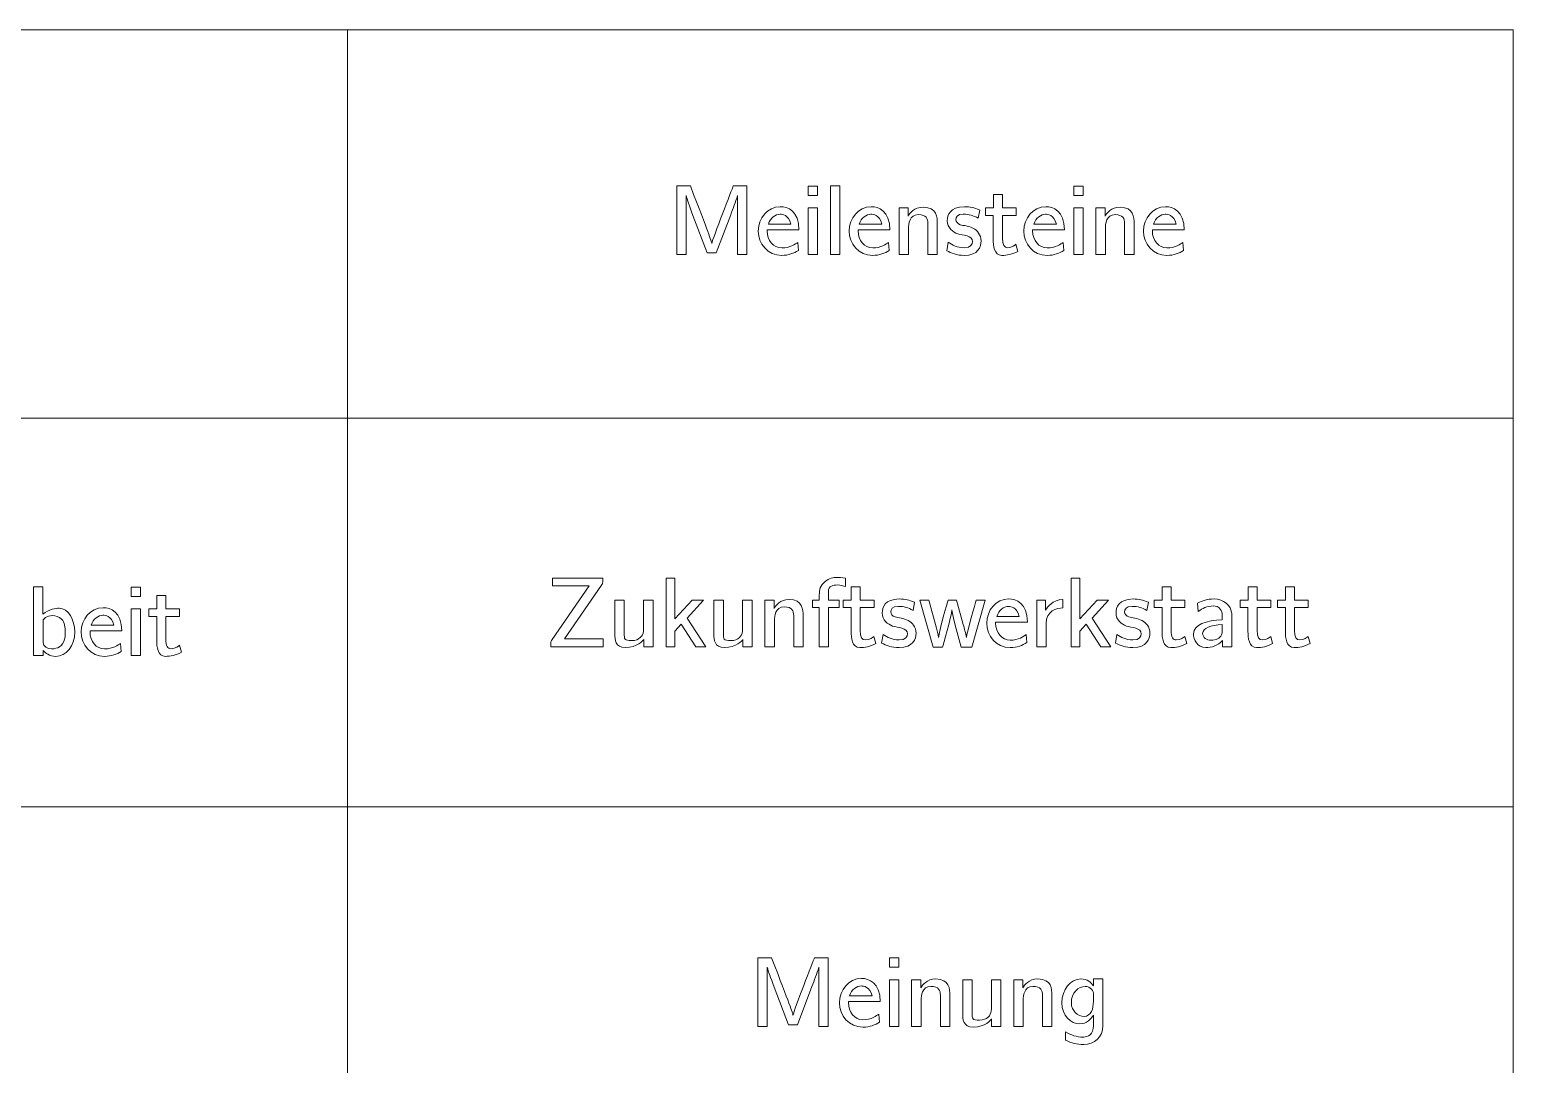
# Model space of a CAD drawing. Header units: inches. Extents: x 0 to 450, y -250 to 0.
# Drawn here: x 354.5 to 450, y -66.6 to 0 of the extents above; entities that cross this region are included whole.
import ezdxf

# ---------------------------------------------------------------- set-up
doc = ezdxf.new("R2010")
doc.units = ezdxf.units.IN
doc.header["$MEASUREMENT"] = 0
doc.layers.add('Ebene 1', color=7, linetype='Continuous')
doc.layers.add('Raster', color=7, linetype='Continuous')

msp = doc.modelspace()

# ---------------------------------------------------------------- linework, layer by layer
at = {"layer": 'Ebene 1', "color": 250, "lineweight": 18}
for points in [[(404.642, -10.063), (405.239, -10.063), (405.239, -10.66), (404.642, -10.66), (404.642, -10.063)], [(406.07, -10.056), (406.667, -10.056), (406.667, -14.471), (406.07, -14.471), (406.07, -10.056)], [(421.723, -10.063), (422.32, -10.063), (422.32, -10.66), (421.723, -10.66), (421.723, -10.063)], [(404.642, -11.473), (405.239, -11.473), (405.239, -14.471), (404.642, -14.471), (404.642, -11.473)], [(421.723, -11.473), (422.32, -11.473), (422.32, -14.471), (421.723, -14.471), (421.723, -11.473)], [(395.495, -35.293), (396.06, -35.293), (396.06, -37.903), (397.172, -36.709), (397.896, -36.709), (396.841, -37.852), (398.048, -39.707), (397.4, -39.707), (396.454, -38.253), (396.047, -38.691), (396.047, -39.707), (395.495, -39.707), (395.495, -35.293)], [(421.549, -35.293), (422.114, -35.293), (422.114, -37.903), (423.226, -36.709), (423.95, -36.709), (422.895, -37.852), (424.102, -39.707), (423.454, -39.707), (422.508, -38.253), (422.101, -38.691), (422.101, -39.707), (421.549, -39.707), (421.549, -35.293)], [(361.077, -35.861), (361.674, -35.861), (361.674, -36.459), (361.077, -36.459), (361.077, -35.861)], [(361.077, -37.272), (361.674, -37.272), (361.674, -40.27), (361.077, -40.27), (361.077, -37.272)], [(409.868, -59.715), (410.465, -59.715), (410.465, -60.312), (409.868, -60.312), (409.868, -59.715)], [(409.868, -61.125), (410.465, -61.125), (410.465, -64.123), (409.868, -64.123), (409.868, -61.125)]]:
    msp.add_lwpolyline(points, dxfattribs=at)
for points, knots in [([(396.177, -10.056), (396.177, -10.056), (397.054, -10.056), (397.054, -10.056), (398.229, -13.093), (398.4, -13.601), (398.432, -13.753), (398.489, -13.423), (399.753, -10.234), (399.81, -10.056), (399.81, -10.056), (400.687, -10.056), (400.687, -10.056), (400.687, -10.056), (400.687, -14.471), (400.687, -14.471), (400.687, -14.471), (400.09, -14.471), (400.09, -14.471), (400.09, -14.471), (400.09, -10.672), (400.09, -10.672), (399.963, -11.104), (399.798, -11.492), (399.652, -11.905), (399.652, -11.905), (398.711, -14.363), (398.711, -14.363), (398.711, -14.363), (398.14, -14.363), (398.14, -14.363), (398.14, -14.363), (397.219, -11.949), (397.219, -11.949), (396.984, -11.314), (396.838, -10.933), (396.774, -10.672), (396.774, -10.672), (396.774, -14.471), (396.774, -14.471), (396.774, -14.471), (396.177, -14.471), (396.177, -14.471), (396.177, -14.471), (396.177, -10.056), (396.177, -10.056)], [0, 0, 0, 0, 1, 1, 1, 2, 2, 2, 3, 3, 3, 4, 4, 4, 5, 5, 5, 6, 6, 6, 7, 7, 7, 8, 8, 8, 9, 9, 9, 10, 10, 10, 11, 11, 11, 12, 12, 12, 13, 13, 13, 14, 14, 14, 15, 15, 15, 15]), ([(402.934, -14.046), (402.394, -14.046), (401.994, -13.55), (401.994, -12.947), (401.994, -12.947), (401.994, -12.883), (401.994, -12.883), (401.994, -12.883), (404.039, -12.883), (404.039, -12.883), (404.039, -11.644), (403.315, -11.39), (402.832, -11.39), (402.013, -11.39), (401.422, -12.134), (401.422, -12.953), (401.422, -13.766), (402.026, -14.522), (402.934, -14.522), (403.366, -14.522), (403.715, -14.382), (404.001, -14.198), (404.001, -14.198), (403.957, -13.683), (403.957, -13.683), (403.817, -13.785), (403.461, -14.046), (402.934, -14.046)], [0, 0, 0, 0, 1, 1, 1, 2, 2, 2, 3, 3, 3, 4, 4, 4, 5, 5, 5, 6, 6, 6, 7, 7, 7, 8, 8, 8, 9, 9, 9, 9]), ([(408.782, -14.046), (408.242, -14.046), (407.842, -13.55), (407.842, -12.947), (407.842, -12.947), (407.842, -12.883), (407.842, -12.883), (407.842, -12.883), (409.887, -12.883), (409.887, -12.883), (409.887, -11.644), (409.163, -11.39), (408.68, -11.39), (407.861, -11.39), (407.27, -12.134), (407.27, -12.953), (407.27, -13.766), (407.874, -14.522), (408.782, -14.522), (409.214, -14.522), (409.563, -14.382), (409.849, -14.198), (409.849, -14.198), (409.805, -13.683), (409.805, -13.683), (409.665, -13.785), (409.309, -14.046), (408.782, -14.046)], [0, 0, 0, 0, 1, 1, 1, 2, 2, 2, 3, 3, 3, 4, 4, 4, 5, 5, 5, 6, 6, 6, 7, 7, 7, 8, 8, 8, 9, 9, 9, 9]), ([(410.483, -11.473), (410.483, -11.473), (411.068, -11.473), (411.068, -11.473), (411.068, -11.473), (411.068, -11.778), (411.068, -11.778), (411.068, -11.778), (411.074, -11.994), (411.074, -11.994), (411.17, -11.822), (411.455, -11.422), (412.033, -11.422), (412.923, -11.422), (412.942, -12.095), (412.942, -12.47), (412.942, -12.47), (412.942, -14.471), (412.942, -14.471), (412.942, -14.471), (412.332, -14.471), (412.332, -14.471), (412.332, -14.471), (412.332, -12.457), (412.332, -12.457), (412.332, -12.172), (412.237, -11.899), (411.716, -11.899), (411.144, -11.899), (411.093, -12.534), (411.093, -12.756), (411.093, -12.756), (411.093, -14.471), (411.093, -14.471), (411.093, -14.471), (410.483, -14.471), (410.483, -14.471), (410.483, -14.471), (410.483, -11.473), (410.483, -11.473)], [0, 0, 0, 0, 1, 1, 1, 2, 2, 2, 3, 3, 3, 4, 4, 4, 5, 5, 5, 6, 6, 6, 7, 7, 7, 8, 8, 8, 9, 9, 9, 10, 10, 10, 11, 11, 11, 12, 12, 12, 13, 13, 13, 13]), ([(413.639, -13.677), (413.913, -13.861), (414.211, -14.026), (414.668, -14.026), (415.107, -14.026), (415.208, -13.798), (415.208, -13.639), (415.208, -13.22), (414.58, -13.245), (414.256, -13.131), (413.951, -13.029), (413.582, -12.756), (413.582, -12.286), (413.582, -11.943), (413.754, -11.39), (414.681, -11.39), (415.062, -11.39), (415.297, -11.448), (415.666, -11.606), (415.666, -11.606), (415.57, -12.127), (415.57, -12.127), (415.247, -11.949), (414.999, -11.867), (414.611, -11.867), (414.217, -11.867), (414.135, -12.076), (414.135, -12.216), (414.135, -12.35), (414.237, -12.483), (414.414, -12.546), (414.624, -12.616), (414.961, -12.616), (415.259, -12.782), (415.501, -12.915), (415.761, -13.182), (415.761, -13.588), (415.761, -13.963), (415.57, -14.522), (414.675, -14.522), (414.205, -14.522), (413.83, -14.382), (413.544, -14.223), (413.544, -14.223), (413.639, -13.677), (413.639, -13.677)], [0, 0, 0, 0, 1, 1, 1, 2, 2, 2, 3, 3, 3, 4, 4, 4, 5, 5, 5, 6, 6, 6, 7, 7, 7, 8, 8, 8, 9, 9, 9, 10, 10, 10, 11, 11, 11, 12, 12, 12, 13, 13, 13, 14, 14, 14, 15, 15, 15, 15]), ([(416.033, -11.473), (416.033, -11.473), (416.554, -11.473), (416.554, -11.473), (416.554, -11.473), (416.554, -10.615), (416.554, -10.615), (416.554, -10.615), (417.126, -10.615), (417.126, -10.615), (417.126, -10.615), (417.126, -11.473), (417.126, -11.473), (417.126, -11.473), (418.015, -11.473), (418.015, -11.473), (418.015, -11.473), (418.015, -11.949), (418.015, -11.949), (418.015, -11.949), (417.126, -11.949), (417.126, -11.949), (417.126, -11.949), (417.126, -13.404), (417.126, -13.404), (417.126, -13.867), (417.259, -14.026), (417.456, -14.026), (417.761, -14.026), (417.952, -13.842), (418.002, -13.804), (418.002, -13.804), (418.129, -14.262), (418.129, -14.262), (417.767, -14.458), (417.412, -14.522), (417.1, -14.522), (416.592, -14.522), (416.542, -13.887), (416.542, -13.474), (416.542, -13.474), (416.542, -11.949), (416.542, -11.949), (416.542, -11.949), (416.033, -11.949), (416.033, -11.949), (416.033, -11.949), (416.033, -11.473), (416.033, -11.473)], [0, 0, 0, 0, 1, 1, 1, 2, 2, 2, 3, 3, 3, 4, 4, 4, 5, 5, 5, 6, 6, 6, 7, 7, 7, 8, 8, 8, 9, 9, 9, 10, 10, 10, 11, 11, 11, 12, 12, 12, 13, 13, 13, 14, 14, 14, 15, 15, 15, 16, 16, 16, 16]), ([(420.015, -14.046), (419.475, -14.046), (419.075, -13.55), (419.075, -12.947), (419.075, -12.947), (419.075, -12.883), (419.075, -12.883), (419.075, -12.883), (421.12, -12.883), (421.12, -12.883), (421.12, -11.644), (420.396, -11.39), (419.914, -11.39), (419.094, -11.39), (418.503, -12.134), (418.503, -12.953), (418.503, -13.766), (419.107, -14.522), (420.015, -14.522), (420.447, -14.522), (420.796, -14.382), (421.082, -14.198), (421.082, -14.198), (421.038, -13.683), (421.038, -13.683), (420.898, -13.785), (420.542, -14.046), (420.015, -14.046)], [0, 0, 0, 0, 1, 1, 1, 2, 2, 2, 3, 3, 3, 4, 4, 4, 5, 5, 5, 6, 6, 6, 7, 7, 7, 8, 8, 8, 9, 9, 9, 9]), ([(423.145, -11.473), (423.145, -11.473), (423.73, -11.473), (423.73, -11.473), (423.73, -11.473), (423.73, -11.778), (423.73, -11.778), (423.73, -11.778), (423.736, -11.994), (423.736, -11.994), (423.831, -11.822), (424.117, -11.422), (424.695, -11.422), (425.584, -11.422), (425.603, -12.095), (425.603, -12.47), (425.603, -12.47), (425.603, -14.471), (425.603, -14.471), (425.603, -14.471), (424.994, -14.471), (424.994, -14.471), (424.994, -14.471), (424.994, -12.457), (424.994, -12.457), (424.994, -12.172), (424.898, -11.899), (424.378, -11.899), (423.806, -11.899), (423.755, -12.534), (423.755, -12.756), (423.755, -12.756), (423.755, -14.471), (423.755, -14.471), (423.755, -14.471), (423.145, -14.471), (423.145, -14.471), (423.145, -14.471), (423.145, -11.473), (423.145, -11.473)], [0, 0, 0, 0, 1, 1, 1, 2, 2, 2, 3, 3, 3, 4, 4, 4, 5, 5, 5, 6, 6, 6, 7, 7, 7, 8, 8, 8, 9, 9, 9, 10, 10, 10, 11, 11, 11, 12, 12, 12, 13, 13, 13, 13]), ([(427.718, -14.046), (427.178, -14.046), (426.778, -13.55), (426.778, -12.947), (426.778, -12.947), (426.778, -12.883), (426.778, -12.883), (426.778, -12.883), (428.823, -12.883), (428.823, -12.883), (428.823, -11.644), (428.099, -11.39), (427.616, -11.39), (426.797, -11.39), (426.206, -12.134), (426.206, -12.953), (426.206, -13.766), (426.809, -14.522), (427.718, -14.522), (428.15, -14.522), (428.499, -14.382), (428.785, -14.198), (428.785, -14.198), (428.74, -13.683), (428.74, -13.683), (428.601, -13.785), (428.245, -14.046), (427.718, -14.046)], [0, 0, 0, 0, 1, 1, 1, 2, 2, 2, 3, 3, 3, 4, 4, 4, 5, 5, 5, 6, 6, 6, 7, 7, 7, 8, 8, 8, 9, 9, 9, 9]), ([(402.826, -11.873), (402.966, -11.873), (403.366, -11.905), (403.518, -12.508), (403.518, -12.508), (402.07, -12.508), (402.07, -12.508), (402.203, -12.102), (402.521, -11.873), (402.826, -11.873)], [0, 0, 0, 0, 1, 1, 1, 2, 2, 2, 3, 3, 3, 3]), ([(408.674, -11.873), (408.814, -11.873), (409.214, -11.905), (409.366, -12.508), (409.366, -12.508), (407.918, -12.508), (407.918, -12.508), (408.052, -12.102), (408.369, -11.873), (408.674, -11.873)], [0, 0, 0, 0, 1, 1, 1, 2, 2, 2, 3, 3, 3, 3]), ([(419.907, -11.873), (420.047, -11.873), (420.447, -11.905), (420.599, -12.508), (420.599, -12.508), (419.151, -12.508), (419.151, -12.508), (419.285, -12.102), (419.602, -11.873), (419.907, -11.873)], [0, 0, 0, 0, 1, 1, 1, 2, 2, 2, 3, 3, 3, 3]), ([(427.61, -11.873), (427.749, -11.873), (428.15, -11.905), (428.302, -12.508), (428.302, -12.508), (426.854, -12.508), (426.854, -12.508), (426.987, -12.102), (427.305, -11.873), (427.61, -11.873)], [0, 0, 0, 0, 1, 1, 1, 2, 2, 2, 3, 3, 3, 3]), ([(388.078, -39.453), (388.078, -39.352), (388.109, -39.32), (388.16, -39.244), (388.16, -39.244), (390.536, -35.788), (390.536, -35.788), (390.536, -35.788), (388.173, -35.788), (388.173, -35.788), (388.173, -35.788), (388.173, -35.293), (388.173, -35.293), (388.173, -35.293), (391.412, -35.293), (391.412, -35.293), (391.412, -35.293), (391.412, -35.528), (391.412, -35.528), (391.412, -35.648), (391.381, -35.668), (391.33, -35.744), (391.33, -35.744), (388.954, -39.199), (388.954, -39.199), (388.954, -39.199), (391.451, -39.199), (391.451, -39.199), (391.451, -39.199), (391.451, -39.707), (391.451, -39.707), (391.451, -39.707), (388.078, -39.707), (388.078, -39.707), (388.078, -39.707), (388.078, -39.453), (388.078, -39.453)], [0, 0, 0, 0, 1, 1, 1, 2, 2, 2, 3, 3, 3, 4, 4, 4, 5, 5, 5, 6, 6, 6, 7, 7, 7, 8, 8, 8, 9, 9, 9, 10, 10, 10, 11, 11, 11, 12, 12, 12, 12]), ([(404.906, -36.709), (404.906, -36.709), (405.35, -36.709), (405.35, -36.709), (405.35, -36.709), (405.35, -36.372), (405.35, -36.372), (405.35, -36.036), (405.395, -35.769), (405.725, -35.502), (405.96, -35.305), (406.252, -35.242), (406.506, -35.242), (406.614, -35.242), (406.773, -35.248), (407.033, -35.293), (407.033, -35.293), (407.033, -35.833), (407.033, -35.833), (406.906, -35.788), (406.741, -35.725), (406.493, -35.725), (406.271, -35.725), (405.934, -35.801), (405.934, -36.125), (405.934, -36.125), (405.934, -36.709), (405.934, -36.709), (405.934, -36.709), (406.633, -36.709), (406.633, -36.709), (406.633, -36.709), (406.633, -37.185), (406.633, -37.185), (406.633, -37.185), (405.947, -37.185), (405.947, -37.185), (405.947, -37.185), (405.947, -39.707), (405.947, -39.707), (405.947, -39.707), (405.35, -39.707), (405.35, -39.707), (405.35, -39.707), (405.35, -37.185), (405.35, -37.185), (405.35, -37.185), (404.906, -37.185), (404.906, -37.185), (404.906, -37.185), (404.906, -36.709), (404.906, -36.709)], [0, 0, 0, 0, 1, 1, 1, 2, 2, 2, 3, 3, 3, 4, 4, 4, 5, 5, 5, 6, 6, 6, 7, 7, 7, 8, 8, 8, 9, 9, 9, 10, 10, 10, 11, 11, 11, 12, 12, 12, 13, 13, 13, 14, 14, 14, 15, 15, 15, 16, 16, 16, 17, 17, 17, 17]), ([(356.449, -37.221), (356.22, -37.221), (355.794, -37.272), (355.4, -37.614), (355.4, -37.614), (355.4, -35.855), (355.4, -35.855), (355.4, -35.855), (354.803, -35.855), (354.803, -35.855), (354.803, -35.855), (354.803, -40.27), (354.803, -40.27), (354.803, -40.27), (355.413, -40.27), (355.413, -40.27), (355.413, -40.27), (355.413, -39.939), (355.413, -39.939), (355.566, -40.092), (355.813, -40.32), (356.233, -40.32), (356.887, -40.32), (357.446, -39.666), (357.446, -38.751), (357.446, -37.964), (357.046, -37.221), (356.449, -37.221)], [0, 0, 0, 0, 1, 1, 1, 2, 2, 2, 3, 3, 3, 4, 4, 4, 5, 5, 5, 6, 6, 6, 7, 7, 7, 8, 8, 8, 9, 9, 9, 9]), ([(406.887, -36.709), (406.887, -36.709), (407.407, -36.709), (407.407, -36.709), (407.407, -36.709), (407.407, -35.852), (407.407, -35.852), (407.407, -35.852), (407.979, -35.852), (407.979, -35.852), (407.979, -35.852), (407.979, -36.709), (407.979, -36.709), (407.979, -36.709), (408.868, -36.709), (408.868, -36.709), (408.868, -36.709), (408.868, -37.185), (408.868, -37.185), (408.868, -37.185), (407.979, -37.185), (407.979, -37.185), (407.979, -37.185), (407.979, -38.64), (407.979, -38.64), (407.979, -39.104), (408.113, -39.263), (408.309, -39.263), (408.614, -39.263), (408.805, -39.079), (408.856, -39.04), (408.856, -39.04), (408.983, -39.498), (408.983, -39.498), (408.621, -39.695), (408.265, -39.758), (407.954, -39.758), (407.446, -39.758), (407.395, -39.123), (407.395, -38.71), (407.395, -38.71), (407.395, -37.185), (407.395, -37.185), (407.395, -37.185), (406.887, -37.185), (406.887, -37.185), (406.887, -37.185), (406.887, -36.709), (406.887, -36.709)], [0, 0, 0, 0, 1, 1, 1, 2, 2, 2, 3, 3, 3, 4, 4, 4, 5, 5, 5, 6, 6, 6, 7, 7, 7, 8, 8, 8, 9, 9, 9, 10, 10, 10, 11, 11, 11, 12, 12, 12, 13, 13, 13, 14, 14, 14, 15, 15, 15, 16, 16, 16, 16]), ([(426.889, -36.709), (426.889, -36.709), (427.41, -36.709), (427.41, -36.709), (427.41, -36.709), (427.41, -35.852), (427.41, -35.852), (427.41, -35.852), (427.981, -35.852), (427.981, -35.852), (427.981, -35.852), (427.981, -36.709), (427.981, -36.709), (427.981, -36.709), (428.871, -36.709), (428.871, -36.709), (428.871, -36.709), (428.871, -37.185), (428.871, -37.185), (428.871, -37.185), (427.981, -37.185), (427.981, -37.185), (427.981, -37.185), (427.981, -38.64), (427.981, -38.64), (427.981, -39.104), (428.115, -39.263), (428.312, -39.263), (428.617, -39.263), (428.807, -39.079), (428.858, -39.04), (428.858, -39.04), (428.985, -39.498), (428.985, -39.498), (428.623, -39.695), (428.267, -39.758), (427.956, -39.758), (427.448, -39.758), (427.397, -39.123), (427.397, -38.71), (427.397, -38.71), (427.397, -37.185), (427.397, -37.185), (427.397, -37.185), (426.889, -37.185), (426.889, -37.185), (426.889, -37.185), (426.889, -36.709), (426.889, -36.709)], [0, 0, 0, 0, 1, 1, 1, 2, 2, 2, 3, 3, 3, 4, 4, 4, 5, 5, 5, 6, 6, 6, 7, 7, 7, 8, 8, 8, 9, 9, 9, 10, 10, 10, 11, 11, 11, 12, 12, 12, 13, 13, 13, 14, 14, 14, 15, 15, 15, 16, 16, 16, 16]), ([(432.42, -36.709), (432.42, -36.709), (432.94, -36.709), (432.94, -36.709), (432.94, -36.709), (432.94, -35.852), (432.94, -35.852), (432.94, -35.852), (433.512, -35.852), (433.512, -35.852), (433.512, -35.852), (433.512, -36.709), (433.512, -36.709), (433.512, -36.709), (434.401, -36.709), (434.401, -36.709), (434.401, -36.709), (434.401, -37.185), (434.401, -37.185), (434.401, -37.185), (433.512, -37.185), (433.512, -37.185), (433.512, -37.185), (433.512, -38.64), (433.512, -38.64), (433.512, -39.104), (433.646, -39.263), (433.842, -39.263), (434.147, -39.263), (434.338, -39.079), (434.389, -39.04), (434.389, -39.04), (434.516, -39.498), (434.516, -39.498), (434.154, -39.695), (433.798, -39.758), (433.487, -39.758), (432.979, -39.758), (432.928, -39.123), (432.928, -38.71), (432.928, -38.71), (432.928, -37.185), (432.928, -37.185), (432.928, -37.185), (432.42, -37.185), (432.42, -37.185), (432.42, -37.185), (432.42, -36.709), (432.42, -36.709)], [0, 0, 0, 0, 1, 1, 1, 2, 2, 2, 3, 3, 3, 4, 4, 4, 5, 5, 5, 6, 6, 6, 7, 7, 7, 8, 8, 8, 9, 9, 9, 10, 10, 10, 11, 11, 11, 12, 12, 12, 13, 13, 13, 14, 14, 14, 15, 15, 15, 16, 16, 16, 16]), ([(434.826, -36.709), (434.826, -36.709), (435.347, -36.709), (435.347, -36.709), (435.347, -36.709), (435.347, -35.852), (435.347, -35.852), (435.347, -35.852), (435.919, -35.852), (435.919, -35.852), (435.919, -35.852), (435.919, -36.709), (435.919, -36.709), (435.919, -36.709), (436.808, -36.709), (436.808, -36.709), (436.808, -36.709), (436.808, -37.185), (436.808, -37.185), (436.808, -37.185), (435.919, -37.185), (435.919, -37.185), (435.919, -37.185), (435.919, -38.64), (435.919, -38.64), (435.919, -39.104), (436.052, -39.263), (436.249, -39.263), (436.554, -39.263), (436.744, -39.079), (436.795, -39.04), (436.795, -39.04), (436.922, -39.498), (436.922, -39.498), (436.56, -39.695), (436.205, -39.758), (435.893, -39.758), (435.385, -39.758), (435.334, -39.123), (435.334, -38.71), (435.334, -38.71), (435.334, -37.185), (435.334, -37.185), (435.334, -37.185), (434.826, -37.185), (434.826, -37.185), (434.826, -37.185), (434.826, -36.709), (434.826, -36.709)], [0, 0, 0, 0, 1, 1, 1, 2, 2, 2, 3, 3, 3, 4, 4, 4, 5, 5, 5, 6, 6, 6, 7, 7, 7, 8, 8, 8, 9, 9, 9, 10, 10, 10, 11, 11, 11, 12, 12, 12, 13, 13, 13, 14, 14, 14, 15, 15, 15, 16, 16, 16, 16]), ([(359.369, -39.844), (358.829, -39.844), (358.429, -39.349), (358.429, -38.745), (358.429, -38.745), (358.429, -38.682), (358.429, -38.682), (358.429, -38.682), (360.475, -38.682), (360.475, -38.682), (360.475, -37.443), (359.75, -37.189), (359.268, -37.189), (358.448, -37.189), (357.857, -37.932), (357.857, -38.751), (357.857, -39.564), (358.461, -40.32), (359.369, -40.32), (359.801, -40.32), (360.151, -40.181), (360.436, -39.996), (360.436, -39.996), (360.392, -39.482), (360.392, -39.482), (360.252, -39.584), (359.896, -39.844), (359.369, -39.844)], [0, 0, 0, 0, 1, 1, 1, 2, 2, 2, 3, 3, 3, 4, 4, 4, 5, 5, 5, 6, 6, 6, 7, 7, 7, 8, 8, 8, 9, 9, 9, 9]), ([(362.214, -37.272), (362.214, -37.272), (362.735, -37.272), (362.735, -37.272), (362.735, -37.272), (362.735, -36.414), (362.735, -36.414), (362.735, -36.414), (363.306, -36.414), (363.306, -36.414), (363.306, -36.414), (363.306, -37.272), (363.306, -37.272), (363.306, -37.272), (364.196, -37.272), (364.196, -37.272), (364.196, -37.272), (364.196, -37.748), (364.196, -37.748), (364.196, -37.748), (363.306, -37.748), (363.306, -37.748), (363.306, -37.748), (363.306, -39.202), (363.306, -39.202), (363.306, -39.666), (363.44, -39.825), (363.637, -39.825), (363.942, -39.825), (364.132, -39.641), (364.183, -39.603), (364.183, -39.603), (364.31, -40.06), (364.31, -40.06), (363.948, -40.257), (363.592, -40.32), (363.281, -40.32), (362.773, -40.32), (362.722, -39.685), (362.722, -39.272), (362.722, -39.272), (362.722, -37.748), (362.722, -37.748), (362.722, -37.748), (362.214, -37.748), (362.214, -37.748), (362.214, -37.748), (362.214, -37.272), (362.214, -37.272)], [0, 0, 0, 0, 1, 1, 1, 2, 2, 2, 3, 3, 3, 4, 4, 4, 5, 5, 5, 6, 6, 6, 7, 7, 7, 8, 8, 8, 9, 9, 9, 10, 10, 10, 11, 11, 11, 12, 12, 12, 13, 13, 13, 14, 14, 14, 15, 15, 15, 16, 16, 16, 16]), ([(392.193, -36.709), (392.193, -36.709), (392.802, -36.709), (392.802, -36.709), (392.802, -36.709), (392.802, -38.831), (392.802, -38.831), (392.809, -39.218), (392.783, -39.307), (393.285, -39.307), (393.768, -39.307), (394.003, -38.996), (394.035, -38.716), (394.041, -38.653), (394.041, -38.583), (394.041, -38.519), (394.041, -38.519), (394.041, -36.709), (394.041, -36.709), (394.041, -36.709), (394.651, -36.709), (394.651, -36.709), (394.651, -36.709), (394.651, -39.707), (394.651, -39.707), (394.651, -39.707), (394.054, -39.707), (394.054, -39.707), (394.054, -39.707), (394.054, -39.231), (394.054, -39.231), (394.016, -39.282), (393.641, -39.758), (392.866, -39.758), (392.218, -39.758), (392.193, -39.244), (392.193, -38.875), (392.193, -38.875), (392.193, -36.709), (392.193, -36.709)], [0, 0, 0, 0, 1, 1, 1, 2, 2, 2, 3, 3, 3, 4, 4, 4, 5, 5, 5, 6, 6, 6, 7, 7, 7, 8, 8, 8, 9, 9, 9, 10, 10, 10, 11, 11, 11, 12, 12, 12, 13, 13, 13, 13]), ([(398.568, -36.709), (398.568, -36.709), (399.178, -36.709), (399.178, -36.709), (399.178, -36.709), (399.178, -38.831), (399.178, -38.831), (399.184, -39.218), (399.159, -39.307), (399.661, -39.307), (400.143, -39.307), (400.378, -38.996), (400.41, -38.716), (400.417, -38.653), (400.417, -38.583), (400.417, -38.519), (400.417, -38.519), (400.417, -36.709), (400.417, -36.709), (400.417, -36.709), (401.026, -36.709), (401.026, -36.709), (401.026, -36.709), (401.026, -39.707), (401.026, -39.707), (401.026, -39.707), (400.429, -39.707), (400.429, -39.707), (400.429, -39.707), (400.429, -39.231), (400.429, -39.231), (400.391, -39.282), (400.016, -39.758), (399.241, -39.758), (398.593, -39.758), (398.568, -39.244), (398.568, -38.875), (398.568, -38.875), (398.568, -36.709), (398.568, -36.709)], [0, 0, 0, 0, 1, 1, 1, 2, 2, 2, 3, 3, 3, 4, 4, 4, 5, 5, 5, 6, 6, 6, 7, 7, 7, 8, 8, 8, 9, 9, 9, 10, 10, 10, 11, 11, 11, 12, 12, 12, 13, 13, 13, 13]), ([(401.851, -36.709), (401.851, -36.709), (402.435, -36.709), (402.435, -36.709), (402.435, -36.709), (402.435, -37.014), (402.435, -37.014), (402.435, -37.014), (402.442, -37.23), (402.442, -37.23), (402.537, -37.059), (402.823, -36.658), (403.401, -36.658), (404.29, -36.658), (404.309, -37.332), (404.309, -37.706), (404.309, -37.706), (404.309, -39.707), (404.309, -39.707), (404.309, -39.707), (403.7, -39.707), (403.7, -39.707), (403.7, -39.707), (403.7, -37.694), (403.7, -37.694), (403.7, -37.408), (403.604, -37.135), (403.083, -37.135), (402.512, -37.135), (402.461, -37.77), (402.461, -37.992), (402.461, -37.992), (402.461, -39.707), (402.461, -39.707), (402.461, -39.707), (401.851, -39.707), (401.851, -39.707), (401.851, -39.707), (401.851, -36.709), (401.851, -36.709)], [0, 0, 0, 0, 1, 1, 1, 2, 2, 2, 3, 3, 3, 4, 4, 4, 5, 5, 5, 6, 6, 6, 7, 7, 7, 8, 8, 8, 9, 9, 9, 10, 10, 10, 11, 11, 11, 12, 12, 12, 13, 13, 13, 13]), ([(409.452, -38.913), (409.725, -39.097), (410.024, -39.263), (410.481, -39.263), (410.919, -39.263), (411.021, -39.034), (411.021, -38.875), (411.021, -38.456), (410.392, -38.482), (410.068, -38.367), (409.763, -38.266), (409.395, -37.992), (409.395, -37.522), (409.395, -37.179), (409.566, -36.627), (410.494, -36.627), (410.875, -36.627), (411.11, -36.684), (411.478, -36.843), (411.478, -36.843), (411.383, -37.364), (411.383, -37.364), (411.059, -37.185), (410.811, -37.103), (410.424, -37.103), (410.03, -37.103), (409.947, -37.313), (409.947, -37.452), (409.947, -37.586), (410.049, -37.719), (410.227, -37.782), (410.436, -37.852), (410.773, -37.852), (411.072, -38.018), (411.313, -38.151), (411.574, -38.418), (411.574, -38.824), (411.574, -39.199), (411.383, -39.758), (410.487, -39.758), (410.017, -39.758), (409.643, -39.618), (409.357, -39.46), (409.357, -39.46), (409.452, -38.913), (409.452, -38.913)], [0, 0, 0, 0, 1, 1, 1, 2, 2, 2, 3, 3, 3, 4, 4, 4, 5, 5, 5, 6, 6, 6, 7, 7, 7, 8, 8, 8, 9, 9, 9, 10, 10, 10, 11, 11, 11, 12, 12, 12, 13, 13, 13, 14, 14, 14, 15, 15, 15, 15]), ([(412.405, -36.709), (412.405, -36.709), (412.894, -38.507), (412.894, -38.507), (412.894, -38.507), (412.995, -38.932), (412.995, -38.932), (412.995, -38.932), (413.021, -39.097), (413.021, -39.097), (413.046, -38.729), (413.605, -36.798), (413.631, -36.709), (413.631, -36.709), (414.177, -36.709), (414.177, -36.709), (414.177, -36.709), (414.615, -38.278), (414.615, -38.278), (414.685, -38.551), (414.761, -38.818), (414.812, -39.097), (414.85, -38.761), (415.397, -36.893), (415.441, -36.709), (415.441, -36.709), (416.019, -36.709), (416.019, -36.709), (416.019, -36.709), (415.161, -39.726), (415.161, -39.726), (415.161, -39.726), (414.482, -39.726), (414.482, -39.726), (414.482, -39.726), (414.088, -38.303), (414.088, -38.303), (414.088, -38.303), (413.98, -37.859), (413.98, -37.859), (413.98, -37.859), (413.897, -37.465), (413.897, -37.465), (413.897, -37.465), (413.878, -37.319), (413.878, -37.319), (413.853, -37.808), (413.313, -39.599), (413.281, -39.726), (413.281, -39.726), (412.671, -39.726), (412.671, -39.726), (412.671, -39.726), (411.814, -36.709), (411.814, -36.709), (411.814, -36.709), (412.405, -36.709), (412.405, -36.709)], [0, 0, 0, 0, 1, 1, 1, 2, 2, 2, 3, 3, 3, 4, 4, 4, 5, 5, 5, 6, 6, 6, 7, 7, 7, 8, 8, 8, 9, 9, 9, 10, 10, 10, 11, 11, 11, 12, 12, 12, 13, 13, 13, 14, 14, 14, 15, 15, 15, 16, 16, 16, 17, 17, 17, 18, 18, 18, 19, 19, 19, 19]), ([(417.631, -39.282), (417.091, -39.282), (416.691, -38.786), (416.691, -38.183), (416.691, -38.183), (416.691, -38.119), (416.691, -38.119), (416.691, -38.119), (418.736, -38.119), (418.736, -38.119), (418.736, -36.881), (418.012, -36.627), (417.529, -36.627), (416.71, -36.627), (416.119, -37.37), (416.119, -38.189), (416.119, -39.002), (416.723, -39.758), (417.631, -39.758), (418.063, -39.758), (418.412, -39.618), (418.698, -39.434), (418.698, -39.434), (418.654, -38.92), (418.654, -38.92), (418.514, -39.021), (418.158, -39.282), (417.631, -39.282)], [0, 0, 0, 0, 1, 1, 1, 2, 2, 2, 3, 3, 3, 4, 4, 4, 5, 5, 5, 6, 6, 6, 7, 7, 7, 8, 8, 8, 9, 9, 9, 9]), ([(417.523, -37.109), (417.663, -37.109), (418.063, -37.141), (418.215, -37.745), (418.215, -37.745), (416.767, -37.745), (416.767, -37.745), (416.9, -37.338), (417.218, -37.109), (417.523, -37.109)], [0, 0, 0, 0, 1, 1, 1, 2, 2, 2, 3, 3, 3, 3]), ([(419.339, -36.709), (419.339, -36.709), (419.91, -36.709), (419.91, -36.709), (419.91, -36.709), (419.91, -37.357), (419.91, -37.357), (420.025, -37.148), (420.349, -36.671), (421.022, -36.658), (421.022, -36.658), (421.022, -37.198), (421.022, -37.198), (420.634, -37.205), (419.936, -37.395), (419.936, -38.202), (419.936, -38.202), (419.936, -39.707), (419.936, -39.707), (419.936, -39.707), (419.339, -39.707), (419.339, -39.707), (419.339, -39.707), (419.339, -36.709), (419.339, -36.709)], [0, 0, 0, 0, 1, 1, 1, 2, 2, 2, 3, 3, 3, 4, 4, 4, 5, 5, 5, 6, 6, 6, 7, 7, 7, 8, 8, 8, 8]), ([(424.495, -38.913), (424.768, -39.097), (425.067, -39.263), (425.524, -39.263), (425.962, -39.263), (426.064, -39.034), (426.064, -38.875), (426.064, -38.456), (425.435, -38.482), (425.111, -38.367), (424.806, -38.266), (424.438, -37.992), (424.438, -37.522), (424.438, -37.179), (424.609, -36.627), (425.537, -36.627), (425.918, -36.627), (426.153, -36.684), (426.521, -36.843), (426.521, -36.843), (426.426, -37.364), (426.426, -37.364), (426.102, -37.185), (425.854, -37.103), (425.467, -37.103), (425.073, -37.103), (424.99, -37.313), (424.99, -37.452), (424.99, -37.586), (425.092, -37.719), (425.27, -37.782), (425.479, -37.852), (425.816, -37.852), (426.115, -38.018), (426.356, -38.151), (426.617, -38.418), (426.617, -38.824), (426.617, -39.199), (426.426, -39.758), (425.53, -39.758), (425.06, -39.758), (424.686, -39.618), (424.4, -39.46), (424.4, -39.46), (424.495, -38.913), (424.495, -38.913)], [0, 0, 0, 0, 1, 1, 1, 2, 2, 2, 3, 3, 3, 4, 4, 4, 5, 5, 5, 6, 6, 6, 7, 7, 7, 8, 8, 8, 9, 9, 9, 10, 10, 10, 11, 11, 11, 12, 12, 12, 13, 13, 13, 14, 14, 14, 15, 15, 15, 15]), ([(431.881, -37.579), (431.842, -37.046), (431.36, -36.627), (430.744, -36.627), (430.305, -36.627), (430, -36.728), (429.683, -36.9), (429.683, -36.9), (429.727, -37.433), (429.727, -37.433), (430, -37.23), (430.267, -37.078), (430.731, -37.078), (430.82, -37.078), (431.061, -37.084), (431.207, -37.37), (431.271, -37.503), (431.271, -37.599), (431.271, -37.751), (431.271, -37.751), (431.271, -37.973), (431.271, -37.973), (430.267, -38.005), (429.422, -38.266), (429.422, -38.863), (429.422, -39.237), (429.67, -39.758), (430.21, -39.758), (430.591, -39.758), (431.029, -39.618), (431.284, -39.301), (431.284, -39.301), (431.29, -39.479), (431.29, -39.479), (431.29, -39.479), (431.29, -39.707), (431.29, -39.707), (431.29, -39.707), (431.887, -39.707), (431.887, -39.707), (431.887, -39.707), (431.887, -37.789), (431.887, -37.789), (431.887, -37.789), (431.881, -37.579), (431.881, -37.579)], [0, 0, 0, 0, 1, 1, 1, 2, 2, 2, 3, 3, 3, 4, 4, 4, 5, 5, 5, 6, 6, 6, 7, 7, 7, 8, 8, 8, 9, 9, 9, 10, 10, 10, 11, 11, 11, 12, 12, 12, 13, 13, 13, 14, 14, 14, 15, 15, 15, 15]), ([(356.741, -39.368), (356.563, -39.78), (356.137, -39.844), (355.94, -39.844), (355.693, -39.844), (355.413, -39.679), (355.413, -39.444), (355.413, -39.444), (355.413, -37.964), (355.413, -37.964), (355.439, -37.951), (355.616, -37.697), (356.01, -37.697), (356.22, -37.697), (356.442, -37.76), (356.601, -37.926), (356.811, -38.148), (356.836, -38.459), (356.836, -38.751), (356.836, -38.961), (356.823, -39.171), (356.741, -39.368)], [0, 0, 0, 0, 1, 1, 1, 2, 2, 2, 3, 3, 3, 4, 4, 4, 5, 5, 5, 6, 6, 6, 7, 7, 7, 7]), ([(359.261, -37.672), (359.401, -37.672), (359.801, -37.703), (359.954, -38.307), (359.954, -38.307), (358.506, -38.307), (358.506, -38.307), (358.639, -37.9), (358.956, -37.672), (359.261, -37.672)], [0, 0, 0, 0, 1, 1, 1, 2, 2, 2, 3, 3, 3, 3]), ([(431.271, -38.672), (431.271, -38.761), (431.271, -38.85), (431.233, -38.932), (431.131, -39.155), (430.845, -39.282), (430.572, -39.282), (430.267, -39.282), (430.013, -39.104), (430.013, -38.85), (430.013, -38.5), (430.515, -38.303), (431.271, -38.272), (431.271, -38.272), (431.271, -38.672), (431.271, -38.672)], [0, 0, 0, 0, 1, 1, 1, 2, 2, 2, 3, 3, 3, 4, 4, 4, 5, 5, 5, 5]), ([(401.403, -59.708), (401.403, -59.708), (402.28, -59.708), (402.28, -59.708), (403.455, -62.745), (403.626, -63.253), (403.658, -63.405), (403.715, -63.075), (404.979, -59.886), (405.036, -59.708), (405.036, -59.708), (405.913, -59.708), (405.913, -59.708), (405.913, -59.708), (405.913, -64.123), (405.913, -64.123), (405.913, -64.123), (405.316, -64.123), (405.316, -64.123), (405.316, -64.123), (405.316, -60.324), (405.316, -60.324), (405.189, -60.756), (405.024, -61.144), (404.877, -61.557), (404.877, -61.557), (403.937, -64.015), (403.937, -64.015), (403.937, -64.015), (403.366, -64.015), (403.366, -64.015), (403.366, -64.015), (402.445, -61.601), (402.445, -61.601), (402.21, -60.966), (402.064, -60.585), (402, -60.324), (402, -60.324), (402, -64.123), (402, -64.123), (402, -64.123), (401.403, -64.123), (401.403, -64.123), (401.403, -64.123), (401.403, -59.708), (401.403, -59.708)], [0, 0, 0, 0, 1, 1, 1, 2, 2, 2, 3, 3, 3, 4, 4, 4, 5, 5, 5, 6, 6, 6, 7, 7, 7, 8, 8, 8, 9, 9, 9, 10, 10, 10, 11, 11, 11, 12, 12, 12, 13, 13, 13, 14, 14, 14, 15, 15, 15, 15]), ([(408.16, -63.698), (407.62, -63.698), (407.22, -63.202), (407.22, -62.599), (407.22, -62.599), (407.22, -62.535), (407.22, -62.535), (407.22, -62.535), (409.265, -62.535), (409.265, -62.535), (409.265, -61.296), (408.541, -61.042), (408.058, -61.042), (407.239, -61.042), (406.648, -61.785), (406.648, -62.605), (406.648, -63.418), (407.251, -64.174), (408.16, -64.174), (408.592, -64.174), (408.941, -64.034), (409.227, -63.85), (409.227, -63.85), (409.182, -63.335), (409.182, -63.335), (409.043, -63.437), (408.687, -63.698), (408.16, -63.698)], [0, 0, 0, 0, 1, 1, 1, 2, 2, 2, 3, 3, 3, 4, 4, 4, 5, 5, 5, 6, 6, 6, 7, 7, 7, 8, 8, 8, 9, 9, 9, 9]), ([(411.29, -61.125), (411.29, -61.125), (411.874, -61.125), (411.874, -61.125), (411.874, -61.125), (411.874, -61.43), (411.874, -61.43), (411.874, -61.43), (411.88, -61.646), (411.88, -61.646), (411.976, -61.474), (412.262, -61.074), (412.84, -61.074), (413.729, -61.074), (413.748, -61.747), (413.748, -62.122), (413.748, -62.122), (413.748, -64.123), (413.748, -64.123), (413.748, -64.123), (413.138, -64.123), (413.138, -64.123), (413.138, -64.123), (413.138, -62.109), (413.138, -62.109), (413.138, -61.824), (413.043, -61.551), (412.522, -61.551), (411.95, -61.551), (411.9, -62.186), (411.9, -62.408), (411.9, -62.408), (411.9, -64.123), (411.9, -64.123), (411.9, -64.123), (411.29, -64.123), (411.29, -64.123), (411.29, -64.123), (411.29, -61.125), (411.29, -61.125)], [0, 0, 0, 0, 1, 1, 1, 2, 2, 2, 3, 3, 3, 4, 4, 4, 5, 5, 5, 6, 6, 6, 7, 7, 7, 8, 8, 8, 9, 9, 9, 10, 10, 10, 11, 11, 11, 12, 12, 12, 13, 13, 13, 13]), ([(417.856, -61.125), (417.856, -61.125), (418.44, -61.125), (418.44, -61.125), (418.44, -61.125), (418.44, -61.43), (418.44, -61.43), (418.44, -61.43), (418.446, -61.646), (418.446, -61.646), (418.542, -61.474), (418.828, -61.074), (419.406, -61.074), (420.295, -61.074), (420.314, -61.747), (420.314, -62.122), (420.314, -62.122), (420.314, -64.123), (420.314, -64.123), (420.314, -64.123), (419.704, -64.123), (419.704, -64.123), (419.704, -64.123), (419.704, -62.109), (419.704, -62.109), (419.704, -61.824), (419.609, -61.551), (419.088, -61.551), (418.516, -61.551), (418.466, -62.186), (418.466, -62.408), (418.466, -62.408), (418.466, -64.123), (418.466, -64.123), (418.466, -64.123), (417.856, -64.123), (417.856, -64.123), (417.856, -64.123), (417.856, -61.125), (417.856, -61.125)], [0, 0, 0, 0, 1, 1, 1, 2, 2, 2, 3, 3, 3, 4, 4, 4, 5, 5, 5, 6, 6, 6, 7, 7, 7, 8, 8, 8, 9, 9, 9, 10, 10, 10, 11, 11, 11, 12, 12, 12, 13, 13, 13, 13]), ([(423, -61.074), (423, -61.074), (423, -61.519), (423, -61.519), (422.841, -61.316), (422.581, -61.074), (422.174, -61.074), (421.526, -61.074), (420.955, -61.747), (420.955, -62.611), (420.955, -63.443), (421.539, -63.964), (422.104, -63.964), (422.562, -63.964), (422.841, -63.653), (422.981, -63.399), (422.981, -63.399), (422.987, -63.615), (422.987, -63.615), (422.987, -63.615), (422.987, -64.06), (422.987, -64.06), (422.987, -64.669), (422.606, -64.815), (422.358, -64.815), (421.869, -64.815), (421.571, -64.688), (421.196, -64.485), (421.196, -64.485), (421.196, -65.006), (421.196, -65.006), (421.577, -65.196), (421.888, -65.292), (422.371, -65.292), (423.032, -65.292), (423.597, -64.834), (423.597, -64.066), (423.597, -64.066), (423.597, -61.074), (423.597, -61.074), (423.597, -61.074), (423, -61.074), (423, -61.074)], [0, 0, 0, 0, 1, 1, 1, 2, 2, 2, 3, 3, 3, 4, 4, 4, 5, 5, 5, 6, 6, 6, 7, 7, 7, 8, 8, 8, 9, 9, 9, 10, 10, 10, 11, 11, 11, 12, 12, 12, 13, 13, 13, 14, 14, 14, 14]), ([(408.052, -61.525), (408.191, -61.525), (408.592, -61.557), (408.744, -62.16), (408.744, -62.16), (407.296, -62.16), (407.296, -62.16), (407.429, -61.754), (407.747, -61.525), (408.052, -61.525)], [0, 0, 0, 0, 1, 1, 1, 2, 2, 2, 3, 3, 3, 3]), ([(414.573, -61.125), (414.573, -61.125), (415.183, -61.125), (415.183, -61.125), (415.183, -61.125), (415.183, -63.247), (415.183, -63.247), (415.189, -63.634), (415.163, -63.723), (415.665, -63.723), (416.148, -63.723), (416.383, -63.412), (416.415, -63.132), (416.421, -63.068), (416.421, -62.999), (416.421, -62.935), (416.421, -62.935), (416.421, -61.125), (416.421, -61.125), (416.421, -61.125), (417.031, -61.125), (417.031, -61.125), (417.031, -61.125), (417.031, -64.123), (417.031, -64.123), (417.031, -64.123), (416.434, -64.123), (416.434, -64.123), (416.434, -64.123), (416.434, -63.647), (416.434, -63.647), (416.396, -63.698), (416.021, -64.174), (415.246, -64.174), (414.598, -64.174), (414.573, -63.659), (414.573, -63.291), (414.573, -63.291), (414.573, -61.125), (414.573, -61.125)], [0, 0, 0, 0, 1, 1, 1, 2, 2, 2, 3, 3, 3, 4, 4, 4, 5, 5, 5, 6, 6, 6, 7, 7, 7, 8, 8, 8, 9, 9, 9, 10, 10, 10, 11, 11, 11, 12, 12, 12, 13, 13, 13, 13]), ([(423, -62.535), (423, -62.535), (422.987, -62.535), (422.987, -62.535), (422.981, -62.954), (422.847, -63.482), (422.384, -63.482), (421.971, -63.482), (421.564, -63.126), (421.564, -62.611), (421.564, -61.976), (422.028, -61.551), (422.46, -61.551), (422.797, -61.551), (423, -61.862), (423, -62.078), (423, -62.078), (423, -62.535), (423, -62.535)], [0, 0, 0, 0, 1, 1, 1, 2, 2, 2, 3, 3, 3, 4, 4, 4, 5, 5, 5, 6, 6, 6, 6])]:
    msp.add_open_spline(points, degree=3, knots=knots, dxfattribs=at)
at = {"layer": 'Raster', "color": 250, "lineweight": 18}
for points in [[(0, 0), (450, 0)], [(375, 0), (375, -250)], [(450, 0), (450, -250)], [(0, -25), (450, -25)], [(0, -50), (450, -50)]]:
    msp.add_lwpolyline(points, dxfattribs=at)

doc.saveas('drawing.dxf')
